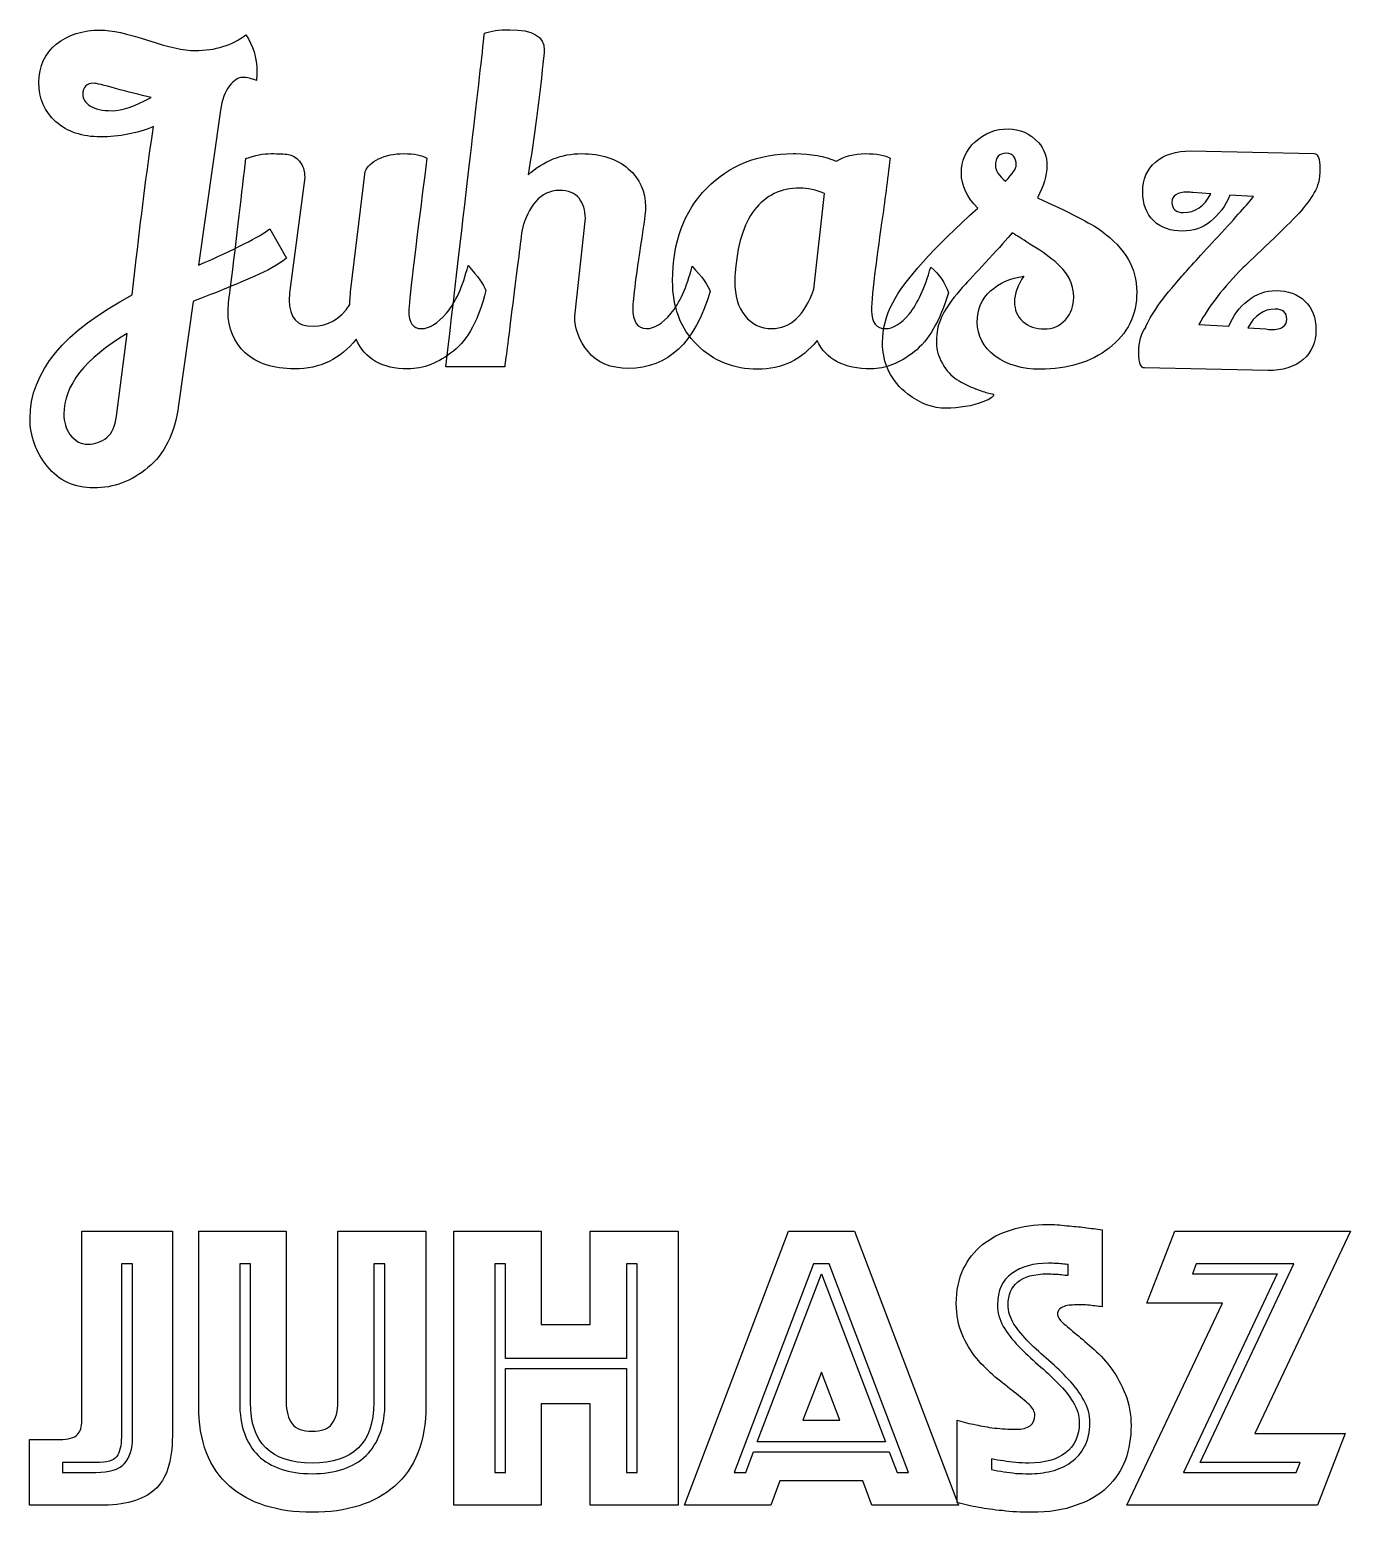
# Model space of a CAD drawing. Header units: millimetres. Extents: x -2 to 136, y -162 to 103.
# Drawn here: x -2 to 102, y -14 to 102.8 of the extents above; entities that cross this region are included whole.
import ezdxf

# ---------------------------------------------------------------- set-up
doc = ezdxf.new("R2010")
doc.units = ezdxf.units.MM
doc.layers.get('0').update_dxf_attribs({"linetype": 'CONTINUOUS'})

msp = doc.modelspace()

# ---------------------------------------------------------------- linework, layer by layer
for p, q in [((38.53, 101.2), (38.53, 100.99)), ((13.04, 96.46), (11.3, 84.25)), ((89.46, 93.25), (99.16, 93.04)), ((19.67, 91.16), (18.51, 82.26)), ((23.29, 82.37), (24.44, 91.64)), ((91.03, 89.87), (89.6, 89.97)), ((59.77, 82.37), (60.6, 89.9)), ((94.38, 89.66), (92.53, 89.76)), ((40.93, 80.24), (41.77, 87.95)), ((16.91, 87.11), (18.24, 84.81)), ((6.07, 81.91), (6.41, 84.74)), ((10.88, 81.39), (9.73, 73.23)), ((90.09, 79.58), (92.43, 79.44)), ((4.85, 72.36), (5.68, 78.88)), ((93.93, 79.33), (95.36, 79.23)), ((35.42, 76.26), (30.78, 76.26)), ((95.5, 75.95), (85.8, 76.16)), ((2.12, -6.74), (2.12, 8.19)), ((2.12, 8.19), (9.25, 8.19)), ((9.25, 8.19), (9.25, -7.94)), ((11.32, -5.54), (11.32, 8.19)), ((11.32, 8.19), (18.21, 8.19)), ((18.21, 8.19), (18.21, -5.25)), ((22.29, -5.25), (22.29, 8.19)), ((22.29, 8.19), (29.22, 8.19)), ((29.22, 8.19), (29.22, -5.54)), ((82.47, 8.28), (82.47, 2.23)), ((6.11, 5.6), (5.23, 5.6)), ((5.23, 5.6), (5.23, -8.04)), ((6.11, -8.04), (6.11, 5.6)), ((15.4, 5.6), (14.55, 5.6)), ((14.55, 5.6), (14.55, -5.32)), ((15.4, -5.32), (15.4, 5.6)), ((25.99, 5.6), (25.11, 5.6)), ((25.11, 5.6), (25.11, -5.32)), ((25.99, -5.32), (25.99, 5.6)), ((79.79, 4.72), (79.79, 5.56)), ((71.04, -13.19), (71.04, -6.71)), ((-1.99, -8.23), (0.37, -8.23)), ((-1.99, -13.41), (-1.99, -8.23)), ((3.22, -10.04), (0.6, -10.04)), ((0.6, -10.04), (0.6, -10.82)), ((73.76, -9.75), (73.76, -10.59)), ((0.6, -10.82), (3.22, -10.82)), ((3.48, -13.41), (-1.99, -13.41))]:
    msp.add_line(p, q)
for points in [[(31.4, 8.19), (38.3, 8.19), (38.3, 0.84), (42.15, 0.84), (42.15, 8.19), (49.08, 8.19), (49.08, -13.41), (42.15, -13.41), (42.15, -5.41), (38.3, -5.41), (38.3, -13.41), (31.4, -13.41)], [(57.77, 8.19), (62.95, 8.19), (71.14, -13.41), (64.34, -13.41), (63.63, -11.47), (57.09, -11.47), (56.37, -13.41), (49.57, -13.41)], [(91.94, 2.52), (85.98, 2.52), (88.18, 8.19), (102.01, 8.19), (94.49, -7.74), (101.59, -7.74), (99.42, -13.41), (84.42, -13.41)], [(35.48, -10.82), (35.48, -2.63), (45, -2.63), (45, -10.82), (45.84, -10.82), (45.84, 5.6), (45, 5.6), (45, -1.85), (35.48, -1.85), (35.48, 5.6), (34.64, 5.6), (34.64, -10.82)], [(54.4, -10.82), (55.01, -9.2), (65.7, -9.2), (66.32, -10.82), (67.22, -10.82), (60.97, 5.6), (59.74, 5.6), (53.49, -10.82)], [(60.36, 4.82), (65.41, -8.42), (55.31, -8.42)], [(97.73, -10.82), (98.06, -10.04), (90.19, -10.04), (97.57, 5.6), (89.86, 5.6), (89.57, 4.82), (96.24, 4.82), (88.86, -10.82)], [(61.81, -6.71), (60.36, -2.92), (58.9, -6.71)]]:
    msp.add_lwpolyline(points, close=True)
for points in [[(0.1, 101.65), (1.03, 102.4), (2.19, 102.77), (3.59, 102.77)], [(3.59, 102.77), (4.45, 102.77), (5.68, 102.5), (7.29, 101.97)], [(33.82, 102.52), (34.31, 102.71), (34.97, 102.8), (35.81, 102.8)], [(35.81, 102.8), (37.62, 102.8), (38.53, 102.27), (38.53, 101.2)], [(-1.26, 98.65), (-1.26, 99.93), (-0.8, 100.93), (0.1, 101.65)], [(7.29, 101.97), (8.91, 101.43), (10.17, 101.16), (11.05, 101.16)], [(11.05, 101.16), (12.63, 101.16), (13.96, 101.57), (15.03, 102.39)], [(15.03, 102.39), (15.61, 101.57), (15.9, 100.61), (15.9, 99.49)], [(30.78, 76.26), (32.46, 90.52), (33.47, 99.27), (33.82, 102.52)], [(38.53, 100.99), (38.13, 97.34), (37.71, 94.13), (37.27, 91.37)], [(15.9, 99.49), (15.9, 99.26), (15.89, 99.03), (15.87, 98.79)], [(0.07, 95.55), (-0.82, 96.34), (-1.26, 97.38), (-1.26, 98.65)], [(3.07, 98.58), (2.49, 98.58), (2.19, 98.29), (2.19, 97.71)], [(4.78, 98.17), (3.82, 98.44), (3.25, 98.58), (3.07, 98.58)], [(7.57, 97.47), (6.66, 97.68), (5.73, 97.91), (4.78, 98.17)], [(13.74, 98.37), (13.39, 97.93), (13.16, 97.29), (13.04, 96.46)], [(14.78, 99.04), (14.44, 99.04), (14.09, 98.82), (13.74, 98.37)], [(15.87, 98.79), (15.49, 98.96), (15.13, 99.04), (14.78, 99.04)], [(2.19, 97.71), (2.19, 97.36), (2.38, 97.06), (2.75, 96.81)], [(4.5, 96.42), (5.29, 96.42), (6.31, 96.77), (7.57, 97.47)], [(2.75, 96.81), (3.15, 96.55), (3.73, 96.42), (4.5, 96.42)], [(3.59, 94.36), (2.15, 94.36), (0.97, 94.76), (0.07, 95.55)], [(7.77, 95.17), (6.45, 94.63), (5.05, 94.36), (3.59, 94.36)], [(6.41, 84.74), (6.86, 88.74), (7.31, 92.21), (7.77, 95.17)], [(72.46, 93.98), (73.2, 94.66), (74.07, 94.99), (75.07, 94.99)], [(75.07, 94.99), (75.98, 94.99), (76.77, 94.63), (77.44, 93.91)], [(71.38, 91.5), (71.38, 92.48), (71.74, 93.31), (72.46, 93.98)], [(77.44, 93.91), (77.89, 93.42), (78.11, 92.81), (78.11, 92.06)], [(13.81, 82.33), (14.34, 86.66), (14.75, 90.1), (15.03, 92.66)], [(15.03, 92.66), (15.75, 92.91), (16.41, 93.04), (17.02, 93.04)], [(17.02, 93.04), (17.62, 93.04), (18.07, 93.02), (18.38, 92.97)], [(18.38, 92.97), (18.68, 92.92), (18.97, 92.75), (19.25, 92.45)], [(19.25, 92.45), (19.53, 92.14), (19.67, 91.71), (19.67, 91.16)], [(24.44, 91.64), (24.61, 92.04), (24.95, 92.36), (25.49, 92.62)], [(25.49, 92.62), (26.02, 92.9), (26.69, 93.04), (27.48, 93.04)], [(27.48, 93.04), (28.29, 93.04), (28.9, 92.92), (29.29, 92.69)], [(29.29, 92.69), (28.34, 85.16), (27.86, 81.15), (27.86, 80.66)], [(37.27, 91.37), (38.5, 92.48), (39.9, 93.04), (41.46, 93.04)], [(41.46, 93.04), (43.01, 93.04), (44.25, 92.64), (45.15, 91.85)], [(51.33, 90.32), (53.12, 92.13), (55.39, 93.04), (58.13, 93.04)], [(58.13, 93.04), (58.2, 93.04), (58.27, 93.04), (58.34, 93.04)], [(58.34, 93.04), (59.5, 93.04), (60.57, 92.84), (61.55, 92.45)], [(61.55, 92.45), (62.17, 92.84), (62.93, 93.04), (63.81, 93.04)], [(63.81, 93.04), (64.72, 93.04), (65.37, 92.92), (65.77, 92.69)], [(65.77, 92.69), (65.56, 90.97), (65.34, 89.27), (65.1, 87.6)], [(74.93, 93.07), (74.35, 93.07), (74.06, 92.75), (74.06, 92.1)], [(75.7, 92.13), (75.7, 92.71), (75.44, 93.03), (74.93, 93.07)], [(85.66, 90.04), (85.66, 91.02), (86, 91.8), (86.67, 92.38)], [(86.67, 92.38), (87.35, 92.96), (88.28, 93.25), (89.46, 93.25)], [(99.16, 93.04), (99.46, 93.04), (99.61, 92.64), (99.61, 91.85)], [(45.15, 91.85), (46.06, 91.06), (46.51, 90.06), (46.51, 88.85)], [(72.67, 88.75), (71.81, 89.61), (71.38, 90.53), (71.38, 91.5)], [(74.06, 92.1), (74.06, 91.7), (74.33, 91.3), (74.86, 90.88)], [(74.86, 90.88), (75.42, 91.46), (75.7, 91.88), (75.7, 92.13)], [(78.11, 92.06), (78.11, 91.32), (77.86, 90.48), (77.37, 89.55)], [(99.61, 91.85), (99.61, 91.04), (99.46, 90.41), (99.16, 89.97)], [(39.71, 90.14), (38.99, 90.14), (38.38, 89.85), (37.86, 89.27)], [(41.28, 89.52), (40.96, 89.94), (40.43, 90.14), (39.71, 90.14)], [(48.64, 83.03), (48.64, 86.08), (49.54, 88.51), (51.33, 90.32)], [(58.65, 90.32), (57.16, 90.32), (55.98, 89.75), (55.09, 88.61)], [(60.6, 89.9), (59.93, 90.18), (59.28, 90.32), (58.65, 90.32)], [(86.53, 87.74), (85.95, 88.3), (85.66, 89.06), (85.66, 90.04)], [(89.18, 90.01), (88.37, 90.01), (87.96, 89.74), (87.96, 89.2)], [(89.6, 89.97), (89.46, 89.99), (89.32, 90.01), (89.18, 90.01)], [(99.16, 89.97), (98.88, 89.46), (98.47, 88.91), (97.94, 88.33)], [(37.86, 89.27), (37.38, 88.71), (37.02, 87.97), (36.78, 87.04)], [(41.77, 87.95), (41.77, 88.58), (41.61, 89.1), (41.28, 89.52)], [(46.51, 88.85), (46.51, 88.53), (46.44, 87.92), (46.3, 87.04)], [(65.97, 81.29), (66.92, 83.1), (69.16, 85.59), (72.67, 88.75)], [(77.37, 89.55), (79.86, 88.44), (81.55, 87.56), (82.43, 86.94)], [(87.96, 89.2), (87.96, 88.67), (88.27, 88.4), (88.87, 88.4)], [(88.87, 88.4), (89.78, 88.4), (90.5, 88.89), (91.03, 89.87)], [(92.53, 89.76), (92.18, 88.92), (91.67, 88.24), (91, 87.7)], [(91.63, 86.55), (93.02, 88.06), (93.94, 89.1), (94.38, 89.66)], [(55.09, 88.61), (54.23, 87.49), (53.72, 85.82), (53.56, 83.59)], [(65.1, 87.6), (64.87, 85.95), (64.71, 84.77), (64.62, 84.08)], [(88.8, 86.94), (87.87, 86.94), (87.11, 87.2), (86.53, 87.74)], [(91, 87.7), (90.35, 87.19), (89.61, 86.94), (88.8, 86.94)], [(97.94, 88.33), (97.43, 87.77), (96.67, 87.02), (95.67, 86.06)], [(11.3, 84.25), (14.23, 85.53), (16.1, 86.48), (16.91, 87.11)], [(36.78, 87.04), (36.62, 85.72), (36.38, 83.77), (36.05, 81.22)], [(46.3, 87.04), (45.77, 83.55), (45.5, 81.51), (45.5, 80.9)], [(75.39, 86.8), (74.97, 86.31), (74.36, 85.63), (73.57, 84.77)], [(75.67, 86.62), (75.57, 86.69), (75.48, 86.75), (75.39, 86.8)], [(76.78, 85.92), (76.08, 86.37), (75.71, 86.6), (75.67, 86.62)], [(82.43, 86.94), (84.27, 85.59), (85.19, 84), (85.19, 82.16)], [(88.77, 83.41), (89.28, 84), (90.23, 85.04), (91.63, 86.55)], [(78.73, 84.56), (78.13, 85.05), (77.48, 85.51), (76.78, 85.92)], [(95.67, 86.06), (94.67, 85.13), (93.97, 84.47), (93.58, 84.08)], [(18.24, 84.81), (17.54, 84.27), (16.7, 83.8), (15.73, 83.38)], [(30.83, 80.48), (31.55, 81.32), (32.12, 82.57), (32.53, 84.22)], [(32.53, 84.22), (33.3, 83.38), (33.77, 82.73), (33.93, 82.26)], [(48.5, 80.45), (49.2, 81.26), (49.76, 82.51), (50.17, 84.18)], [(50.17, 84.18), (50.97, 83.34), (51.44, 82.68), (51.6, 82.19)], [(64.62, 84.08), (64.41, 82.5), (64.3, 81.36), (64.3, 80.66)], [(67.27, 80.41), (67.92, 81.21), (68.49, 82.44), (68.97, 84.11)], [(68.97, 84.11), (69.65, 83.51), (70.11, 82.83), (70.37, 82.09)], [(73.57, 84.77), (72.78, 83.94), (72.15, 83.26), (71.69, 82.75)], [(80.23, 81.71), (80.23, 82.77), (79.73, 83.73), (78.73, 84.56)], [(93.58, 84.08), (92.02, 82.52), (90.86, 81.02), (90.09, 79.58)], [(15.73, 83.38), (14.75, 82.96), (13.81, 82.57), (12.9, 82.19)], [(50.56, 77.97), (49.28, 79.25), (48.64, 80.94), (48.64, 83.03)], [(53.56, 83.59), (53.54, 83.38), (53.53, 83.18), (53.53, 83)], [(53.53, 83), (53.53, 81.86), (53.79, 80.95), (54.33, 80.28)], [(73.68, 82.23), (74.37, 82.86), (75.25, 83.24), (76.29, 83.38)], [(76.29, 83.38), (75.8, 82.68), (75.56, 82.01), (75.56, 81.36)], [(85.87, 79.33), (86.22, 80.26), (87.18, 81.62), (88.77, 83.41)], [(-1.96, 72.18), (-1.96, 75.83), (0.72, 79.08), (6.07, 81.91)], [(12.9, 82.19), (11.99, 81.84), (11.32, 81.58), (10.88, 81.39)], [(13.63, 80.62), (13.63, 80.95), (13.69, 81.52), (13.81, 82.33)], [(18.51, 82.26), (18.47, 81.98), (18.45, 81.73), (18.45, 81.5)], [(23.22, 81.15), (23.22, 81.4), (23.25, 81.81), (23.29, 82.37)], [(33.93, 82.26), (33.39, 80.01), (32.55, 78.42), (31.38, 77.49)], [(51.6, 82.19), (50.4, 78.15), (48.26, 76.13), (45.19, 76.13)], [(56.45, 79.26), (57.92, 79.26), (59.02, 80.3), (59.77, 82.37)], [(70.37, 82.09), (69.7, 79.88), (68.79, 78.32), (67.65, 77.42)], [(71.69, 82.75), (70.39, 81.33), (69.66, 80.15), (69.49, 79.19)], [(72.63, 79.75), (72.63, 80.8), (72.98, 81.62), (73.68, 82.23)], [(85.19, 82.16), (85.19, 80.32), (84.46, 78.85), (83.02, 77.73)], [(93.93, 81.46), (94.6, 82), (95.35, 82.26), (96.16, 82.26)], [(96.16, 82.26), (97.09, 82.26), (97.84, 81.98), (98.43, 81.43)], [(14.99, 77.35), (14.09, 78.18), (13.63, 79.28), (13.63, 80.62)], [(18.45, 81.5), (18.45, 80.12), (19.07, 79.44), (20.33, 79.44)], [(20.33, 79.44), (21.49, 79.44), (22.46, 80.01), (23.22, 81.15)], [(27.86, 80.66), (27.86, 79.73), (28.2, 79.26), (28.87, 79.26)], [(36.05, 81.22), (35.73, 78.68), (35.52, 77.03), (35.42, 76.26)], [(45.5, 80.9), (45.5, 79.81), (45.86, 79.26), (46.58, 79.26)], [(64.3, 80.66), (64.3, 79.73), (64.67, 79.26), (65.42, 79.26)], [(65.17, 78.18), (65.17, 79.23), (65.44, 80.26), (65.97, 81.29)], [(75.56, 81.36), (75.56, 80.73), (75.78, 80.22), (76.22, 79.82)], [(79.57, 79.96), (80.01, 80.47), (80.23, 81.05), (80.23, 81.71)], [(92.43, 79.44), (92.78, 80.28), (93.28, 80.95), (93.93, 81.46)], [(96.09, 80.8), (95.18, 80.8), (94.46, 80.31), (93.93, 79.33)], [(97, 80), (97, 80.53), (96.69, 80.8), (96.09, 80.8)], [(98.43, 81.43), (99.01, 80.89), (99.3, 80.14), (99.3, 79.16)], [(28.87, 79.26), (29.48, 79.26), (30.13, 79.67), (30.83, 80.48)], [(41.98, 77.45), (41.28, 78.33), (40.93, 79.26), (40.93, 80.24)], [(46.58, 79.26), (47.19, 79.26), (47.83, 79.66), (48.5, 80.45)], [(54.33, 80.28), (54.89, 79.6), (55.59, 79.26), (56.45, 79.26)], [(65.42, 79.26), (66, 79.26), (66.61, 79.65), (67.27, 80.41)], [(74.03, 77.1), (73.1, 77.82), (72.63, 78.71), (72.63, 79.75)], [(76.22, 79.82), (76.67, 79.43), (77.22, 79.23), (77.9, 79.23)], [(77.9, 79.23), (78.57, 79.23), (79.13, 79.47), (79.57, 79.96)], [(95.78, 79.19), (96.59, 79.19), (97, 79.46), (97, 80)], [(5.68, 78.88), (2.36, 76.88), (0.7, 74.77), (0.7, 72.53)], [(23.71, 78.43), (22.5, 76.87), (20.89, 76.09), (18.86, 76.09)], [(27.79, 76.09), (25.77, 76.09), (24.41, 76.87), (23.71, 78.43)], [(60.01, 78.32), (58.8, 76.81), (57.25, 76.06), (55.34, 76.06)], [(64.27, 76.09), (62.13, 76.09), (60.71, 76.83), (60.01, 78.32)], [(69.49, 79.19), (69.45, 79.01), (69.42, 78.65), (69.42, 78.11)], [(85.35, 77.38), (85.35, 78.22), (85.52, 78.87), (85.87, 79.33)], [(95.36, 79.23), (95.5, 79.21), (95.64, 79.19), (95.78, 79.19)], [(99.3, 79.16), (99.3, 78.18), (98.96, 77.4), (98.29, 76.82)], [(18.86, 76.09), (17.19, 76.09), (15.9, 76.51), (14.99, 77.35)], [(31.38, 77.49), (30.22, 76.56), (29.02, 76.09), (27.79, 76.09)], [(45.19, 76.13), (43.75, 76.13), (42.68, 76.57), (41.98, 77.45)], [(55.34, 76.06), (53.46, 76.06), (51.86, 76.69), (50.56, 77.97)], [(67.65, 77.42), (66.51, 76.53), (65.38, 76.09), (64.27, 76.09)], [(67.16, 74.1), (65.83, 75.13), (65.17, 76.49), (65.17, 78.18)], [(69.42, 78.11), (69.42, 77.6), (69.57, 77.07), (69.88, 76.51)], [(77.58, 76.06), (76.16, 76.06), (74.98, 76.4), (74.03, 77.1)], [(83.02, 77.73), (81.58, 76.61), (79.77, 76.06), (77.58, 76.06)], [(85.8, 76.16), (85.5, 76.16), (85.35, 76.57), (85.35, 77.38)], [(69.88, 76.51), (70.2, 75.95), (70.59, 75.53), (71.03, 75.25)], [(98.29, 76.82), (97.61, 76.24), (96.68, 75.95), (95.5, 75.95)], [(71.03, 75.25), (71.47, 74.97), (71.9, 74.75), (72.32, 74.59)], [(70.16, 72.99), (69.13, 72.99), (68.13, 73.36), (67.16, 74.1)], [(72.32, 74.59), (72.76, 74.4), (73.13, 74.28), (73.43, 74.21)], [(73.92, 74.07), (73.92, 73.9), (73.67, 73.72), (73.15, 73.51)], [(73.43, 74.21), (73.76, 74.14), (73.92, 74.09), (73.92, 74.07)], [(0.7, 72.53), (0.7, 71.91), (0.86, 71.37), (1.18, 70.93)], [(9.73, 73.23), (9.43, 71), (8.62, 69.36), (7.32, 68.31)], [(73.15, 73.51), (72.2, 73.16), (71.2, 72.99), (70.16, 72.99)], [(-0.6, 68.42), (-1.5, 69.53), (-1.96, 70.79), (-1.96, 72.18)], [(4.08, 70.68), (4.5, 71.03), (4.75, 71.59), (4.85, 72.36)], [(1.18, 70.93), (1.56, 70.42), (2.02, 70.16), (2.58, 70.16)], [(2.58, 70.16), (3.16, 70.16), (3.66, 70.34), (4.08, 70.68)], [(3.07, 66.71), (1.53, 66.71), (0.31, 67.28), (-0.6, 68.42)], [(7.32, 68.31), (6.04, 67.24), (4.62, 66.71), (3.07, 66.71)], [(73.05, 7.12), (73.7, 7.64), (74.45, 8.03), (75.32, 8.28)], [(75.32, 8.28), (76.2, 8.57), (77.14, 8.71), (78.13, 8.71)], [(78.13, 8.71), (78.65, 8.71), (79.17, 8.67), (79.69, 8.61)], [(79.69, 8.61), (80.21, 8.57), (80.67, 8.52), (81.08, 8.48)], [(81.08, 8.48), (81.56, 8.41), (82.02, 8.35), (82.47, 8.28)], [(71.53, 5.18), (71.9, 5.95), (72.4, 6.6), (73.05, 7.12)], [(70.98, 2.49), (70.98, 3.5), (71.16, 4.4), (71.53, 5.18)], [(75.35, 4.85), (74.59, 4.33), (74.22, 3.51), (74.22, 2.39)], [(78.23, 5.66), (77.07, 5.66), (76.11, 5.39), (75.35, 4.85)], [(75.8, 4.17), (76.3, 4.6), (77.1, 4.82), (78.2, 4.82)], [(78.2, 4.82), (78.37, 4.82), (78.55, 4.81), (78.72, 4.79)], [(78.78, 5.63), (78.61, 5.65), (78.43, 5.66), (78.23, 5.66)], [(78.72, 4.79), (78.91, 4.79), (79.1, 4.78), (79.27, 4.76)], [(79.3, 5.6), (79.15, 5.62), (78.98, 5.63), (78.78, 5.63)], [(79.27, 4.76), (79.44, 4.73), (79.61, 4.72), (79.79, 4.72)], [(79.79, 5.56), (79.64, 5.56), (79.47, 5.58), (79.3, 5.6)], [(75.06, 2.39), (75.06, 3.17), (75.31, 3.76), (75.8, 4.17)], [(71.43, 0.06), (71.13, 0.77), (70.98, 1.58), (70.98, 2.49)], [(74.22, 2.39), (74.22, 1.79), (74.37, 1.21), (74.67, 0.67)], [(75.51, 0.87), (75.21, 1.37), (75.06, 1.87), (75.06, 2.39)], [(80.14, 2.36), (79.95, 2.36), (79.76, 2.34), (79.59, 2.29)], [(80.63, 2.39), (80.5, 2.39), (80.34, 2.38), (80.14, 2.36)], [(81.31, 2.36), (81.09, 2.38), (80.87, 2.39), (80.63, 2.39)], [(81.89, 2.29), (81.72, 2.32), (81.52, 2.34), (81.31, 2.36)], [(79.14, 2.07), (79.01, 1.96), (78.94, 1.81), (78.94, 1.61)], [(78.94, 1.61), (78.94, 1.44), (79.08, 1.23), (79.37, 0.97)], [(79.59, 2.29), (79.42, 2.25), (79.27, 2.18), (79.14, 2.07)], [(82.47, 2.23), (82.3, 2.25), (82.11, 2.27), (81.89, 2.29)], [(72.56, -1.82), (72.11, -1.26), (71.73, -0.63), (71.43, 0.06)], [(74.67, 0.67), (74.99, 0.16), (75.39, -0.36), (75.87, -0.88)], [(76.71, -0.59), (76.24, -0.09), (75.84, 0.39), (75.51, 0.87)], [(79.37, 0.97), (79.67, 0.71), (80.02, 0.4), (80.43, 0.06)], [(80.43, 0.06), (80.87, -0.29), (81.33, -0.69), (81.83, -1.14)], [(75.87, -0.88), (76.36, -1.38), (76.88, -1.86), (77.42, -2.34)], [(78.26, -2.01), (77.72, -1.54), (77.21, -1.06), (76.71, -0.59)], [(81.83, -1.14), (82.34, -1.59), (82.81, -2.11), (83.22, -2.69)], [(74.05, -3.31), (73.54, -2.88), (73.04, -2.38), (72.56, -1.82)], [(79.82, -3.5), (79.34, -2.98), (78.83, -2.49), (78.26, -2.01)], [(75.54, -4.51), (75.09, -4.14), (74.59, -3.74), (74.05, -3.31)], [(77.42, -2.34), (77.98, -2.81), (78.5, -3.3), (78.98, -3.79)], [(81.02, -5.12), (80.72, -4.56), (80.32, -4.02), (79.82, -3.5)], [(83.22, -2.69), (83.65, -3.28), (84.01, -3.93), (84.29, -4.67)], [(76.71, -5.48), (76.41, -5.18), (76.02, -4.85), (75.54, -4.51)], [(78.98, -3.79), (79.47, -4.27), (79.87, -4.77), (80.17, -5.28)], [(84.29, -4.67), (84.59, -5.4), (84.74, -6.22), (84.74, -7.13)], [(11.93, -9.27), (11.52, -8.21), (11.32, -6.97), (11.32, -5.54)], [(14.55, -5.32), (14.55, -7.13), (15.04, -8.52), (16.01, -9.49)], [(20.25, -10.08), (17.02, -10.08), (15.4, -8.49), (15.4, -5.32)], [(18.21, -5.25), (18.21, -6.01), (18.37, -6.59), (18.67, -7)], [(25.11, -5.32), (25.11, -8.49), (23.49, -10.08), (20.25, -10.08)], [(21.81, -7), (22.13, -6.59), (22.29, -6.01), (22.29, -5.25)], [(24.5, -9.49), (25.49, -8.52), (25.99, -7.13), (25.99, -5.32)], [(29.22, -5.54), (29.22, -6.97), (29.01, -8.21), (28.58, -9.27)], [(77.16, -6.32), (77.16, -6.04), (77.01, -5.76), (76.71, -5.48)], [(80.17, -5.28), (80.5, -5.8), (80.66, -6.34), (80.66, -6.9)], [(81.5, -6.9), (81.5, -6.28), (81.34, -5.68), (81.02, -5.12)], [(1.77, -7.84), (2, -7.58), (2.12, -7.22), (2.12, -6.74)], [(18.67, -7), (18.99, -7.39), (19.52, -7.58), (20.25, -7.58)], [(20.25, -7.58), (20.99, -7.58), (21.51, -7.39), (21.81, -7)], [(71.04, -6.71), (71.52, -6.86), (72.01, -6.98), (72.53, -7.06)], [(75.67, -7.42), (76.67, -7.42), (77.16, -7.05), (77.16, -6.32)], [(80.66, -6.9), (80.66, -7.94), (80.3, -8.73), (79.59, -9.27)], [(81.08, -8.78), (81.36, -8.26), (81.5, -7.64), (81.5, -6.9)], [(0.37, -8.23), (1.06, -8.23), (1.53, -8.1), (1.77, -7.84)], [(5.23, -8.04), (5.23, -8.71), (5.11, -9.21), (4.88, -9.56)], [(5.46, -10.14), (5.89, -9.67), (6.11, -8.96), (6.11, -8.04)], [(9.25, -7.94), (9.25, -9.95), (8.78, -11.36), (7.85, -12.18)], [(72.53, -7.06), (72.96, -7.17), (73.45, -7.26), (73.99, -7.32)], [(73.99, -7.32), (74.55, -7.39), (75.11, -7.42), (75.67, -7.42)], [(84.74, -7.13), (84.74, -8.08), (84.59, -8.98), (84.29, -9.82)], [(13.75, -11.89), (12.97, -11.2), (12.36, -10.32), (11.93, -9.27)], [(28.58, -9.27), (28.17, -10.32), (27.56, -11.2), (26.76, -11.89)], [(79.59, -9.27), (78.9, -9.81), (77.94, -10.08), (76.71, -10.08)], [(80.01, -10.01), (80.47, -9.69), (80.82, -9.28), (81.08, -8.78)], [(4.88, -9.56), (4.64, -9.88), (4.09, -10.04), (3.22, -10.04)], [(3.22, -10.82), (4.28, -10.82), (5.03, -10.59), (5.46, -10.14)], [(16.01, -9.49), (17, -10.44), (18.42, -10.92), (20.25, -10.92)], [(20.25, -10.92), (22.09, -10.92), (23.5, -10.44), (24.5, -9.49)], [(74.7, -9.91), (74.38, -9.87), (74.07, -9.82), (73.76, -9.75)], [(76.71, -10.08), (75.98, -10.08), (75.31, -10.02), (74.7, -9.91)], [(78.46, -10.72), (79.04, -10.57), (79.56, -10.34), (80.01, -10.01)], [(84.29, -9.82), (83.99, -10.64), (83.51, -11.36), (82.86, -11.99)], [(73.76, -10.59), (74.07, -10.66), (74.39, -10.71), (74.73, -10.76)], [(74.73, -10.76), (75.04, -10.8), (75.35, -10.84), (75.67, -10.89)], [(75.67, -10.89), (76.02, -10.91), (76.36, -10.92), (76.71, -10.92)], [(76.71, -10.92), (77.31, -10.92), (77.9, -10.85), (78.46, -10.72)], [(7.85, -12.18), (6.95, -13), (5.49, -13.41), (3.48, -13.41)], [(16.56, -13.44), (15.46, -13.1), (14.52, -12.58), (13.75, -11.89)], [(26.76, -11.89), (25.99, -12.58), (25.05, -13.1), (23.95, -13.44)], [(82.86, -11.99), (82.24, -12.59), (81.43, -13.07), (80.43, -13.41)], [(20.25, -13.96), (18.89, -13.96), (17.66, -13.79), (16.56, -13.44)], [(23.95, -13.44), (22.84, -13.79), (21.61, -13.96), (20.25, -13.96)], [(72.76, -13.57), (72.13, -13.47), (71.56, -13.34), (71.04, -13.19)], [(74.61, -13.83), (73.91, -13.77), (73.3, -13.68), (72.76, -13.57)], [(76.9, -13.96), (76.08, -13.96), (75.32, -13.92), (74.61, -13.83)], [(80.43, -13.41), (79.44, -13.78), (78.26, -13.96), (76.9, -13.96)]]:
    msp.add_open_spline(points, degree=3)

doc.saveas('drawing.dxf')
